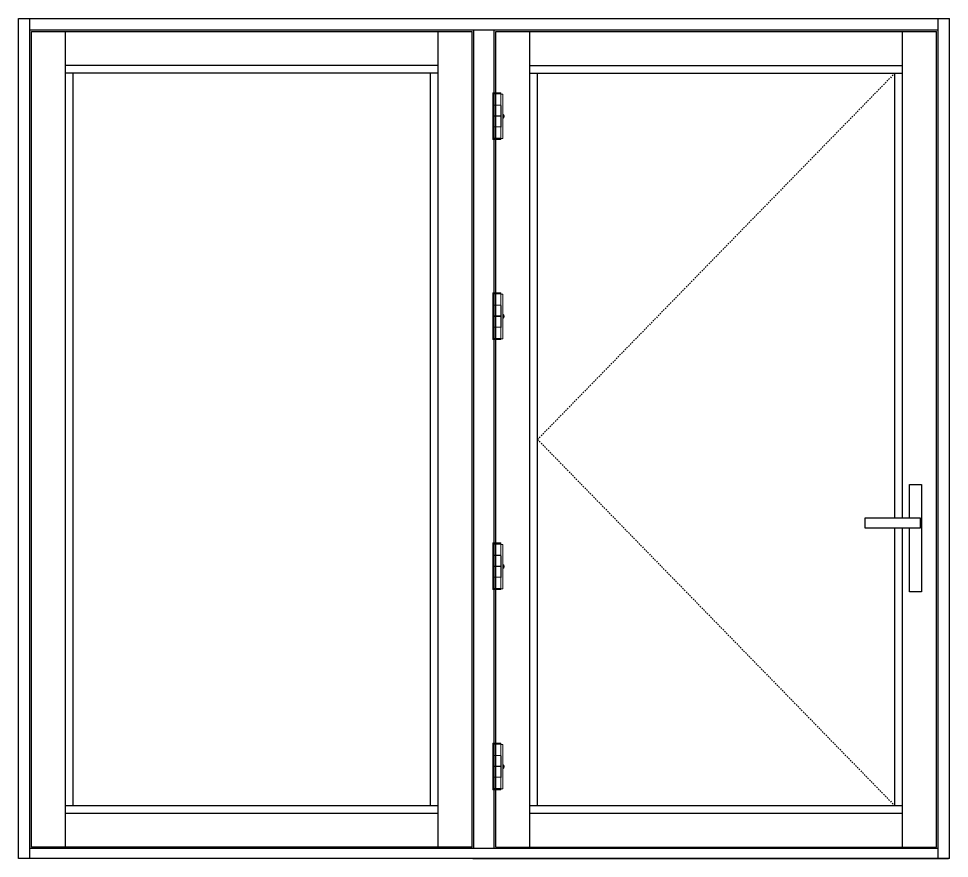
# Model space of a CAD drawing. Extents: x -22 to 360, y -93 to 44.
# Drawn here: x 110.3 to 194, y -93 to -17.4 of the extents above; entities that cross this region are included whole.
import ezdxf

# ---------------------------------------------------------------- set-up
doc = ezdxf.new("R2010")
doc.units = 0
doc.header["$MEASUREMENT"] = 0
doc.linetypes.add('HIDDEN', pattern=[0.375, 0.25, -0.125])
doc.layers.get('0').update_dxf_attribs({"linetype": 'CONTINUOUS'})
for name, color, linetype in [('Ballons', 7, 'CONTINUOUS'), ('ELEV_FRAME', 1, 'CONTINUOUS'), ('ELEV_VENT', 5, 'CONTINUOUS'), ('FRAME', 1, 'CONTINUOUS')]:
    doc.layers.add(name, color=color, linetype=linetype)

# ---------------------------------------------------------------- blocks, each defined once
blk = doc.blocks.new('hinge s')
at = {"color": 7, "linetype": 'Continuous', "lineweight": 15}
for p, q in [((-0.902, 1.95), (-0.849, 1.951)), ((-0.902, -2.048), (-0.902, 1.95)), ((-0.902, -2.051), (-0.902, 1.949)), ((-0.709, 1.949), (-0.902, 1.949)), ((-0.849, 1.949), (-0.849, 1.951)), ((-0.819, 1.951), (-0.849, 1.951)), ((-0.819, 1.951), (-0.819, 1.949)), ((-0.709, 1.949), (-0.819, 1.951)), ((-0.681, 2.079), (-0.709, 2.055)), ((-0.709, 2.055), (-0.709, 1.98)), ((-0.709, 2.055), (0, 2.055)), ((-0.709, 1.98), (-0.709, 0.965)), ((-0.709, 1.98), (-0.603, 1.98)), ((0, 1.98), (-0.709, 1.98)), ((-0.681, 2.079), (-0.027, 2.079)), ((-0.603, 1.98), (0, 1.98)), ((0, 2.055), (-0.027, 2.079)), ((0, 1.98), (0, 2.055)), ((0, 1.98), (0, 0.965)), ((-0.742, -1.035), (-0.742, 0.933)), ((-0.742, 0.933), (-0.709, 0.933)), ((0, 0.965), (-0.709, 0.965)), ((-0.709, 0.957), (-0.709, 0)), ((-0.709, 0.957), (0, 0.957)), ((-0.669, 0.957), (-0.665, 0.957)), ((-0.665, 0.965), (-0.665, 0.957)), ((-0.043, 0.957), (-0.043, 0.965)), ((-0.043, 0.957), (-0.039, 0.957)), ((0, 0.965), (0, 0.957)), ((0, 0), (0, 0.957)), ((0, 0.915), (0, -0.954)), ((-0.902, 0.114), (-0.959, 0.114)), ((-0.902, 0.116), (-0.902, 0.116)), ((-0.709, 0.738), (-0.742, 0.738)), ((-0.742, 0.581), (-0.709, 0.581)), ((-0.709, 0.114), (-0.742, 0.114)), ((-0.709, 0), (0, 0)), ((-0.697, 0), (-0.697, -0.047)), ((-0.012, -0.047), (-0.012, 0)), ((-0.959, -0.201), (-0.902, -0.201)), ((-0.742, -0.201), (-0.709, -0.201)), ((-0.709, -0.679), (-0.742, -0.679)), ((-0.742, -0.837), (-0.709, -0.837)), ((-0.709, -0.047), (-0.709, -1.004)), ((0, -0.047), (-0.709, -0.047)), ((0, -1.004), (0, -0.047)), ((-0.742, -1.023), (-0.709, -1.023)), ((-0.709, -1.027), (-0.742, -1.027)), ((-0.709, -1.035), (-0.742, -1.035)), ((-0.709, -1.004), (-0.709, -2.02)), ((-0.709, -1.004), (0, -1.004)), ((-0.627, -1.004), (-0.669, -1.004)), ((-0.039, -1.004), (-0.082, -1.004)), ((0, -1.004), (0, -2.02)), ((-0.902, -2.048), (-0.902, -2.048)), ((-0.709, -2.051), (-0.902, -2.051)), ((-0.709, -2.02), (-0.709, -2.094)), ((-0.16, -2.02), (-0.709, -2.02)), ((0, -2.02), (-0.709, -2.02)), ((-0.709, -2.094), (-0.681, -2.118)), ((0, -2.094), (-0.709, -2.094)), ((-0.175, -2.118), (-0.681, -2.118)), ((-0.027, -2.118), (-0.175, -2.118)), ((0, -2.02), (-0.16, -2.02)), ((-0.027, -2.118), (0, -2.094)), ((0, -2.094), (0, -2.02))]:
    blk.add_line(p, q, dxfattribs=at)
at = {"color": 8, "linetype": 'Continuous', "lineweight": 15}
for p, q in [((-0.709, 0.884), (-0.742, 0.883)), ((-0.742, -0.973), (-0.709, -0.974))]:
    blk.add_line(p, q, dxfattribs=at)
at = {"color": 7, "linetype": 'Continuous', "lineweight": 15}
for centre, radius, start, end in [((-3.276, -0.006), 2.32, 359.05161, 2.97789), ((-2.754, -0.09), 1.798, 356.4803, 1.45077)]:
    blk.add_arc(centre, radius, start, end, dxfattribs=at)
blk.add_open_spline([(-0.959, 0.113), (-0.963, 0.108), (-0.972, 0.095), (-0.984, 0.072), (-0.996, 0.046), (-1.004, 0.018), (-1.009, -0.01), (-1.011, -0.039), (-1.01, -0.068), (-1.005, -0.096), (-0.998, -0.124), (-0.988, -0.151), (-0.975, -0.177), (-0.965, -0.192), (-0.96, -0.2)], degree=3, knots=[0, 0, 0, 0, 0.058363, 0.144364, 0.230365, 0.316366, 0.402368, 0.48837, 0.574371, 0.660373, 0.746375, 0.832378, 0.91838, 1, 1, 1, 1], dxfattribs=at)

msp = doc.modelspace()

# ---------------------------------------------------------------- linework, layer by layer
at = {"linetype": 'Continuous'}
msp.add_lwpolyline([(190.42, -62.367), (190.42, -59.34), (191.514, -59.34), (191.514, -68.986), (190.42, -68.986), (190.42, -63.242)], dxfattribs=at)
at = {"linetype": 'Continuous', "flags": 128}
msp.add_lwpolyline([(191.405, -62.367), (186.412, -62.367), (186.412, -63.242), (191.405, -63.242)], close=True, dxfattribs=at)
at = {"layer": 'ELEV_FRAME', "linetype": 'Continuous'}
for p, q in [((110.307, -17.421), (194.015, -17.421)), ((110.307, -92.968), (110.307, -17.421)), ((111.307, -92.968), (111.307, -17.421)), ((193.015, -92.968), (193.015, -17.421)), ((194.015, -92.968), (194.015, -17.421)), ((111.307, -18.421), (193.015, -18.421))]:
    msp.add_line(p, q, dxfattribs=at)
at = {"layer": 'ELEV_FRAME'}
for p, q in [((111.307, -92.058), (193.015, -92.058)), ((194.015, -92.968), (110.307, -92.968)), ((151.158, -92.968), (193.922, -92.968))]:
    msp.add_line(p, q, dxfattribs=at)
at = {"layer": 'ELEV_VENT'}
for p, q in [((111.464, -18.578), (151.094, -18.578)), ((111.464, -91.968), (111.464, -18.578)), ((114.528, -91.968), (114.528, -18.578)), ((148.03, -91.968), (148.03, -18.578)), ((151.094, -91.968), (151.094, -18.578)), ((153.228, -18.578), (192.858, -18.578)), ((153.228, -91.968), (153.228, -18.578)), ((156.292, -91.968), (156.292, -18.578)), ((189.794, -62.367), (189.794, -18.578)), ((192.858, -91.968), (192.858, -18.578)), ((148.03, -21.642), (114.528, -21.642)), ((156.292, -21.642), (189.794, -21.642)), ((148.03, -22.328), (114.528, -22.328)), ((115.214, -88.219), (115.214, -22.328)), ((147.343, -88.219), (147.343, -22.328)), ((156.292, -22.328), (189.794, -22.328)), ((156.979, -88.238), (156.979, -22.328)), ((189.108, -62.367), (189.108, -22.328)), ((189.108, -88.238), (189.108, -63.242)), ((189.794, -91.968), (189.794, -63.242)), ((114.528, -88.219), (148.03, -88.219)), ((189.794, -88.238), (156.292, -88.238)), ((114.528, -88.906), (148.03, -88.906)), ((189.794, -88.925), (156.292, -88.925)), ((151.095, -91.968), (111.464, -91.968)), ((153.228, -91.968), (192.858, -91.968))]:
    msp.add_line(p, q, dxfattribs=at)
at = {"layer": 'ELEV_VENT', "linetype": 'HIDDEN', "ltscale": 0.5}
for p, q in [((189.108, -22.328), (156.979, -55.283)), ((156.979, -55.283), (189.108, -88.238))]:
    msp.add_line(p, q, dxfattribs=at)
at = {"layer": 'FRAME'}
for p, q in [((151.251, -92.058), (151.251, -18.421)), ((153.071, -92.058), (153.071, -18.421))]:
    msp.add_line(p, q, dxfattribs=at)

# ---------------------------------------------------------------- block references
at = {"layer": 'Ballons', "xscale": -1}
for p in [(152.954, -26.164), (152.954, -44.164), (152.954, -66.669), (152.954, -84.669)]:
    msp.add_blockref('hinge s', p, dxfattribs=at)

doc.saveas('drawing.dxf')
